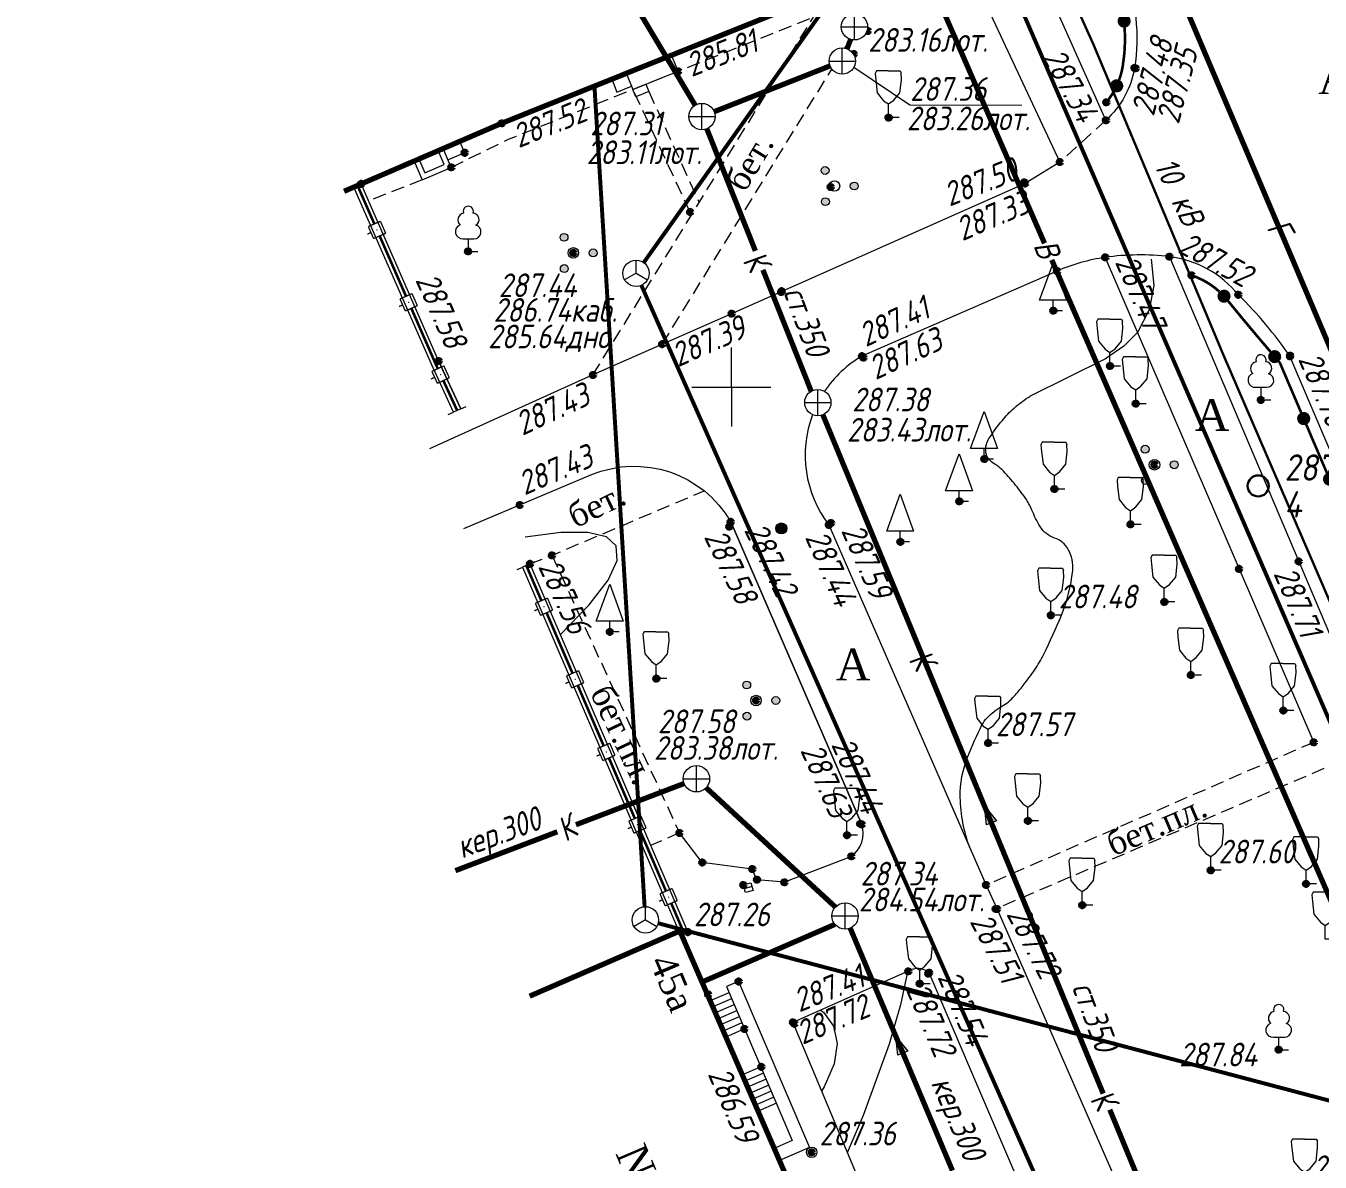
# Model space of a CAD drawing. Header units: metres. Extents: x 5186306 to 10384643, y 4966294 to 9938031.
# Drawn here: x 5192273.21 to 5192322.35, y 4969070.57 to 4969113.71 of the extents above; entities that cross this region are included whole.
import ezdxf

# ---------------------------------------------------------------- set-up
doc = ezdxf.new("R2010")
doc.units = ezdxf.units.M
doc.set_wipeout_variables(frame=1)
doc.linetypes.add('COMMUN', pattern=[6, 5, -1])
doc.linetypes.add('DASHED', pattern=[0.75, 0.5, -0.25])
for name, color, linetype, lineweight in [('51361800', 7, 'Continuous', 18), ('51361960', 7, 'Continuous', 18), ('71133100', 7, 'Continuous', 18), ('71133200', 7, 'Continuous', 18), ('71133800', 7, 'Continuous', 18), ('71211000', 7, 'Continuous', 18), ('82211000', 7, 'Continuous', 18), ('82212000', 7, 'Continuous', 18), ('Commun', 7, 'Continuous', 18), ('GEO_POINTS', 7, 'Continuous', 18), ('Grid', 7, 'Continuous', 18), ('Otm', 7, 'Continuous', 18), ('R_Поверхность9_CNT-MIN', 7, 'Continuous', 18), ('Sit', 7, 'Continuous', 18), ('Text', 7, 'Continuous', 18), ('Text_com', 7, 'Continuous', 18), ('Us_znak', 7, 'Continuous', 18)]:
    doc.layers.add(name, color=color, linetype=linetype, lineweight=lineweight)
doc.styles.add('eskd', font='ESKD1.shx', dxfattribs={"width": 1.2, "oblique": 15})
doc.styles.get("Standard").update_dxf_attribs({"font": 'txt.shx', "width": 0.85, "oblique": 10})
doc.styles.add('style1', font='TIMES.TTF', dxfattribs={"height": 1})
doc.linetypes.add('KABELww_500', pattern='A,0.0001,-0.4,[131,ltypeshp.shx,S=0.4,R=90,X=0.4,Y=-0.4],0.2,[131,ltypeshp.shx,S=0.2,R=90,X=0.4,Y=-0.2],3.6,[131,ltypeshp.shx,S=0.2,R=-90,X=-0.4,Y=0.2],0.2,[131,ltypeshp.shx,S=0.4,R=-90,X=-0.4,Y=0.4],-0.8,4,-0.4', length=9.6001)
doc.linetypes.add('ПОДЗ_ЛИНИИ_СВЯЗИ', pattern='A,4.8,-0.2,[133,ltypeshp.shx,S=0.2,R=0,X=-0.2,Y=0],-0.2,4.8,-2', length=12)

# ---------------------------------------------------------------- blocks, each defined once
blk = doc.blocks.new('71133100')
for p, q in [((-0.39, 0.96), (0.43, 0.96)), ((0, 0.96), (0, 0)), ((0, 0), (0.75, 0))]:
    blk.add_line(p, q)
for centre, radius, start, end in [((0.01, 3.04), 0.39, 339.52, 198.62), ((-0.439, 1.495), 0.538, 107.10582, 275.23057), ((-0.26, 2.38), 0.52, 101.09, 227.21), ((0.33, 2.4), 0.5, 301.87, 85.62), ((0.46, 1.48), 0.52, 267.04, 76.7)]:
    blk.add_arc(centre, radius, start, end)
at = {"style": 'eskd', "oblique": 14.99998}
blk.add_attdef('Z', (1.702, -0.173), '', height=2, dxfattribs=at)
blk = doc.blocks.new('71133200')
for p, q in [((-0.924145, 3.560442), (-1.024145, 3.360442)), ((-1.024145, 3.360442), (-0.977382, 2.864397)), ((-0.024145, 3.560442), (-0.924145, 3.560442)), ((-0.024145, 3.560442), (0.875855, 3.560442)), ((0.875855, 3.560442), (0.958164, 3.395824)), ((0.975974, 2.864397), (0.958164, 3.395824)), ((-0.977382, 2.864397), (-0.861899, 1.88241)), ((0.861899, 1.88241), (0.975974, 2.864397)), ((-0.861899, 1.88241), (-0.374616, 1.28565)), ((-0.374616, 1.28565), (0, 1.039723)), ((0, 1.039723), (0.401375, 1.321765)), ((0, 0), (0, 1.039723)), ((0.401375, 1.321765), (0.861899, 1.88241)), ((0.8, 0), (0, 0))]:
    blk.add_line(p, q)
at = {"style": 'eskd', "oblique": 14.99997778}
blk.add_attdef('Z', (1.873004, -0.239356), '', height=2, dxfattribs=at)
blk = doc.blocks.new('71211000')
at = {"linetype": 'Continuous'}
h = blk.add_hatch(color=256, dxfattribs=at)
h.paths.add_polyline_path([(-0.39, -1.19, 1), (-0.99, -1.19, 1)])
h.paths.add_polyline_path([(-0.41, 1.18, 1), (-1.01, 1.18, 1)])
h.paths.add_polyline_path([(1.8, 0, 1), (1.2, 0, 1)])
for centre, radius in [((-0.71, 1.18), 0.3), ((0, 0), 0.4), ((1.5, 0), 0.3), ((-0.69, -1.19), 0.3)]:
    blk.add_circle(centre, radius)
blk = doc.blocks.new('71133800')
blk.add_lwpolyline([(0.71, 0), (0, 0), (0, 0.8), (-1.03, 0.8), (0, 3.61), (1.01, 0.8), (-0.03, 0.8)])
at = {"style": 'eskd', "oblique": 15}
blk.add_attdef('Z', (1.573, -0.805), '', height=2, dxfattribs=at)
blk = doc.blocks.new('*U29')
at = {"layer": '82212000', "linetype": 'Continuous', "ltscale": 0.5}
for points in [[(5192292.891, 4969091.637, 1), (5192292.871, 4969091.683, 1)], [(5192294.074, 4969088.88, 1), (5192294.054, 4969088.926, 1)], [(5192295.257, 4969086.123, 1), (5192295.237, 4969086.169, 1)], [(5192296.44, 4969083.367, 1), (5192296.42, 4969083.413, 1)], [(5192297.623, 4969080.61, 1), (5192297.604, 4969080.656, 1)]]:
    blk.add_hatch(color=256, dxfattribs=at).paths.add_polyline_path(points, flags=0)
at = {"layer": '82212000', "ltscale": 0.5, "const_width": 0.1}
blk.add_lwpolyline([(5192292.782, 4969091.89), (5192292.209, 4969093.226)], dxfattribs=at)
at = {"layer": '82212000', "linetype": 'Continuous', "ltscale": 0.5}
for points, const_width in [([(5192292.553, 4969091.791), (5192293.012, 4969091.988)], 0.05), ([(5192292.75, 4969091.332), (5192292.553, 4969091.791)], 0.05), ([(5192293.012, 4969091.988), (5192293.209, 4969091.529)], 0.05), ([(5192292.651, 4969091.562), (5192292.513, 4969091.502)], 0.05), ([(5192293.209, 4969091.529), (5192292.75, 4969091.332)], 0.05), ([(5192293.965, 4969089.133), (5192292.98, 4969091.43)], 0.1), ([(5192293.736, 4969089.034), (5192294.195, 4969089.232)], 0.05), ([(5192293.933, 4969088.575), (5192293.736, 4969089.034)], 0.05), ([(5192294.195, 4969089.232), (5192294.392, 4969088.772)], 0.05), ([(5192293.834, 4969088.805), (5192293.696, 4969088.746)], 0.05), ([(5192294.392, 4969088.772), (5192293.933, 4969088.575)], 0.05), ([(5192295.149, 4969086.376), (5192294.163, 4969088.674)], 0.1), ([(5192294.919, 4969086.278), (5192295.378, 4969086.475)], 0.05), ([(5192295.378, 4969086.475), (5192295.576, 4969086.015)], 0.05), ([(5192295.017, 4969086.048), (5192294.88, 4969085.989)], 0.05), ([(5192295.116, 4969085.818), (5192294.919, 4969086.278)], 0.05), ([(5192295.576, 4969086.015), (5192295.116, 4969085.818)], 0.05), ([(5192296.332, 4969083.619), (5192295.346, 4969085.917)], 0.1), ([(5192296.102, 4969083.521), (5192296.561, 4969083.718)], 0.05), ([(5192296.299, 4969083.061), (5192296.102, 4969083.521)], 0.05), ([(5192296.561, 4969083.718), (5192296.759, 4969083.258)], 0.05), ([(5192296.201, 4969083.291), (5192296.063, 4969083.232)], 0.05), ([(5192296.759, 4969083.258), (5192296.299, 4969083.061)], 0.05), ([(5192297.515, 4969080.862), (5192296.529, 4969083.16)], 0.1), ([(5192297.285, 4969080.764), (5192297.745, 4969080.961)], 0.05), ([(5192297.745, 4969080.961), (5192297.942, 4969080.502)], 0.05), ([(5192297.384, 4969080.534), (5192297.246, 4969080.475)], 0.05), ([(5192297.482, 4969080.304), (5192297.285, 4969080.764)], 0.05), ([(5192297.942, 4969080.502), (5192297.482, 4969080.304)], 0.05)]:
    blk.add_lwpolyline(points, dxfattribs=dict(at, const_width=const_width))
at = {"layer": '82212000', "linetype": 'Continuous', "ltscale": 0.5, "flags": 128}
blk.add_lwpolyline([(5192298.205, 4969079.254, 0.1, 0.1, 0), (5192297.712, 4969080.403, 0, 0, 0)], format="xyseb", dxfattribs=at)
blk = doc.blocks.new('*U30')
at = {"layer": '82212000', "linetype": 'Continuous', "ltscale": 0.5}
for points in [[(5192286.55, 4969105.942, 1), (5192286.53, 4969105.988, 1)], [(5192287.753, 4969103.194, 1), (5192287.733, 4969103.239, 1)], [(5192288.965, 4969100.45, 1), (5192288.944, 4969100.495, 1)]]:
    blk.add_hatch(color=256, dxfattribs=at).paths.add_polyline_path(points, flags=0)
at = {"layer": '82212000', "ltscale": 0.5, "const_width": 0.1}
blk.add_lwpolyline([(5192286.439, 4969106.194), (5192285.801, 4969107.652)], dxfattribs=at)
at = {"layer": '82212000', "linetype": 'Continuous', "ltscale": 0.5}
for points, const_width in [([(5192286.21, 4969106.094), (5192286.668, 4969106.294)], 0.05), ([(5192286.411, 4969105.636), (5192286.21, 4969106.094)], 0.05), ([(5192286.668, 4969106.294), (5192286.869, 4969105.836)], 0.05), ([(5192286.311, 4969105.865), (5192286.173, 4969105.804)], 0.05), ([(5192286.869, 4969105.836), (5192286.411, 4969105.636)], 0.05), ([(5192287.642, 4969103.446), (5192286.64, 4969105.736)], 0.1), ([(5192287.514, 4969103.116), (5192287.376, 4969103.056)], 0.05), ([(5192287.413, 4969103.345), (5192287.871, 4969103.546)], 0.05), ([(5192287.614, 4969102.887), (5192287.413, 4969103.345)], 0.05), ([(5192288.072, 4969103.088), (5192287.614, 4969102.887)], 0.05), ([(5192287.871, 4969103.546), (5192288.072, 4969103.088)], 0.05), ([(5192288.623, 4969100.595), (5192289.077, 4969100.804)], 0.05), ([(5192289.077, 4969100.804), (5192289.286, 4969100.35)], 0.05), ([(5192288.728, 4969100.368), (5192288.592, 4969100.305)], 0.05), ([(5192288.833, 4969100.141), (5192288.623, 4969100.595)], 0.05), ([(5192289.286, 4969100.35), (5192288.833, 4969100.141)], 0.05)]:
    blk.add_lwpolyline(points, dxfattribs=dict(at, const_width=const_width))
blk.add_lwpolyline([(5192288.85, 4969100.699, 0.1, 0.1, 0), (5192288.744, 4969100.928, 0.1, 0.1, 0), (5192287.843, 4969102.988, 0, 0, 0)], format="xyseb", dxfattribs=at)
at = {"layer": '82212000', "linetype": 'Continuous', "ltscale": 0.5, "flags": 128}
blk.add_lwpolyline([(5192289.583, 4969099.111, 0.1, 0.1, 0), (5192289.059, 4969100.245, 0, 0, 0)], format="xyseb", dxfattribs=at)
blk = doc.blocks.new('*U35')
at = {"layer": '82211000', "linetype": 'Continuous', "ltscale": 0.5}
for points in [[(5192318.876, 4969103.266, 1), (5192318.535, 4969103.632, 1)], [(5192320.791, 4969100.965, 1), (5192320.465, 4969101.344, 1)], [(5192321.829, 4969098.573, 1), (5192321.632, 4969099.033, 1)], [(5192322.81, 4969096.273, 1), (5192322.614, 4969096.733, 1)], [(5192323.791, 4969093.974, 1), (5192323.595, 4969094.434, 1)], [(5192324.772, 4969091.675, 1), (5192324.576, 4969092.135, 1)], [(5192325.753, 4969089.375, 1), (5192325.557, 4969089.835, 1)], [(5192326.735, 4969087.076, 1), (5192326.538, 4969087.536, 1)], [(5192327.717, 4969084.777, 1), (5192327.52, 4969085.236, 1)], [(5192328.702, 4969082.479, 1), (5192328.505, 4969082.939, 1)], [(5192329.687, 4969080.182, 1), (5192329.49, 4969080.641, 1)], [(5192330.673, 4969077.884, 1), (5192330.476, 4969078.343, 1)], [(5192331.658, 4969075.586, 1), (5192331.461, 4969076.046, 1)], [(5192332.644, 4969073.289, 1), (5192332.447, 4969073.748, 1)], [(5192333.63, 4969070.992, 1), (5192333.433, 4969071.451, 1)], [(5192334.616, 4969068.694, 1), (5192334.419, 4969069.154, 1)], [(5192335.602, 4969066.397, 1), (5192335.405, 4969066.857, 1)], [(5192336.589, 4969064.1, 1), (5192336.391, 4969064.559, 1)], [(5192337.575, 4969061.803, 1), (5192337.378, 4969062.262, 1)]]:
    blk.add_hatch(color=256, dxfattribs=at).paths.add_polyline_path(points, flags=0)
at = {"layer": '82211000', "ltscale": 0.5, "const_width": 0.1}
blk.add_lwpolyline([(5192318.528, 4969103.624, 0.104596), (5192317.469, 4969104.242, 0.104596)], format="xyb", dxfattribs=at)
at = {"layer": '82211000', "linetype": 'Continuous', "ltscale": 0.5}
for points in [[(5192320.465, 4969101.344, 0.1, 0.1, -0.006177), (5192318.898, 4969103.219, 0.1, 0.1, 0.004219), (5192318.868, 4969103.259, 0, 0, 0)], [(5192321.632, 4969099.033, 0.1, 0.1, 0), (5192320.824, 4969100.927, 0.1, 0.1, -0.000126), (5192320.791, 4969100.965, 0, 0, 0)], [(5192327.52, 4969085.236, 0.1, 0.1, 0), (5192327.476, 4969085.338, 0.1, 0.1, 0), (5192326.735, 4969087.076, 0, 0, 0)], [(5192332.447, 4969073.748, 0.1, 0.1, 0), (5192331.9, 4969075.021, 0.1, 0.1, 0), (5192331.658, 4969075.586, 0, 0, 0)]]:
    blk.add_lwpolyline(points, format="xyseb", dxfattribs=at)
at = {"layer": '82211000', "linetype": 'Continuous', "ltscale": 0.5, "const_width": 0.1}
for points in [[(5192322.614, 4969096.733), (5192321.829, 4969098.573)], [(5192323.595, 4969094.434), (5192322.81, 4969096.273)], [(5192324.576, 4969092.135), (5192323.791, 4969093.974)], [(5192325.557, 4969089.835), (5192324.772, 4969091.675)], [(5192326.538, 4969087.536), (5192325.753, 4969089.375)], [(5192328.505, 4969082.939), (5192327.717, 4969084.777)], [(5192329.49, 4969080.641), (5192328.702, 4969082.479)], [(5192330.476, 4969078.343), (5192329.687, 4969080.182)], [(5192331.461, 4969076.046), (5192330.673, 4969077.884)], [(5192333.433, 4969071.451), (5192332.644, 4969073.289)], [(5192334.419, 4969069.154), (5192333.63, 4969070.992)], [(5192335.405, 4969066.857), (5192334.616, 4969068.694)], [(5192336.391, 4969064.559), (5192335.602, 4969066.397)], [(5192337.378, 4969062.262), (5192336.589, 4969064.1)]]:
    blk.add_lwpolyline(points, dxfattribs=at)
at = {"layer": '82211000', "linetype": 'Continuous', "ltscale": 0.5, "flags": 128}
blk.add_lwpolyline([(5192337.969, 4969060.884, 0.1, 0.1, 0), (5192337.575, 4969061.803, 0, 0, 0)], format="xyseb", dxfattribs=at)
blk = doc.blocks.new('*U36')
at = {"layer": '82211000', "linetype": 'Continuous', "ltscale": 0.5}
for points in [[(5192312.151, 4969121.11, 1), (5192312.346, 4969120.65, 1)], [(5192313.125, 4969118.808, 1), (5192313.32, 4969118.347, 1)], [(5192314.099, 4969116.505, 1), (5192314.294, 4969116.045, 1)], [(5192314.885, 4969114.14, 1), (5192314.938, 4969113.643, 1)], [(5192314.735, 4969111.661, 1), (5192314.524, 4969111.208, 1)]]:
    blk.add_hatch(color=256, dxfattribs=at).paths.add_polyline_path(points, flags=0)
at = {"layer": '82211000', "linetype": 'Continuous', "ltscale": 0.5, "flags": 128}
blk.add_lwpolyline([(5192311.762, 4969122.031, 0.1, 0.1, 0), (5192312.151, 4969121.11, 0, 0, 0)], format="xyseb", dxfattribs=at)
at = {"layer": '82211000', "linetype": 'Continuous', "ltscale": 0.5, "const_width": 0.1}
for points in [[(5192312.346, 4969120.65), (5192313.125, 4969118.808)], [(5192313.32, 4969118.347), (5192314.099, 4969116.505)]]:
    blk.add_lwpolyline(points, dxfattribs=at)
at = {"layer": '82211000', "linetype": 'Continuous', "ltscale": 0.5}
for points in [[(5192314.294, 4969116.045, 0.1, 0.1, 0), (5192314.45, 4969115.675, 0.1, 0.1, -0.063691), (5192314.88, 4969114.14, 0, 0, 0)], [(5192314.933, 4969113.643, 0.1, 0.1, -0.058102), (5192314.86, 4969112.19, 0.1, 0.1, -0.047329), (5192314.725, 4969111.666, 0, 0, 0)]]:
    blk.add_lwpolyline(points, format="xyseb", dxfattribs=at)
at = {"layer": '82211000', "ltscale": 0.5, "const_width": 0.1}
blk.add_lwpolyline([(5192314.515, 4969111.213, -0.042907), (5192314.234, 4969110.81, -0.042907)], format="xyb", dxfattribs=at)
blk = doc.blocks.new('51361800a')
at = {"style": 'eskd', "oblique": 15}
for tag, p in [('Z', (1.722, 1.4)), ('Z1', (1.722, -1)), ('Z2', (1.722, -3.4))]:
    blk.add_attdef(tag, p, '', height=2, dxfattribs=at)
at = {"color": 7}
blk.add_wipeout([(-0.098, 1), (-0.292, 0.962), (-0.474, 0.886), (-0.637, 0.777), (-0.777, 0.637), (-0.886, 0.474), (-0.962, 0.292), (-1, 0.098), (-1, -0.098), (-0.962, -0.292), (-0.886, -0.474), (-0.777, -0.637), (-0.637, -0.777), (-0.474, -0.886), (-0.292, -0.962), (-0.098, -1), (0.098, -1), (0.292, -0.962), (0.474, -0.886), (0.637, -0.777), (0.777, -0.637), (0.886, -0.474), (0.962, -0.292), (1, -0.098), (1, 0.098), (0.962, 0.292), (0.886, 0.474), (0.777, 0.637), (0.637, 0.777), (0.474, 0.886), (0.292, 0.962), (0.098, 1)], dxfattribs=at)
for p, q in [((0, -1), (0, 1)), ((-1, 0), (1, 0))]:
    blk.add_line(p, q)
blk.add_circle((0, 0), 1)
blk = doc.blocks.new('51361960a')
at = {"style": 'eskd', "oblique": 15}
for tag, p in [('Z', (1.722, 1.4)), ('Z1', (1.722, -1)), ('Z2', (1.722, -3.4))]:
    blk.add_attdef(tag, p, '', height=2, dxfattribs=at)
at = {"color": 7}
blk.add_wipeout([(-0.098, 1), (-0.292, 0.962), (-0.474, 0.886), (-0.637, 0.777), (-0.777, 0.637), (-0.886, 0.474), (-0.962, 0.292), (-1, 0.098), (-1, -0.098), (-0.962, -0.292), (-0.886, -0.474), (-0.777, -0.637), (-0.637, -0.777), (-0.474, -0.886), (-0.292, -0.962), (-0.098, -1), (0.098, -1), (0.292, -0.962), (0.474, -0.886), (0.637, -0.777), (0.777, -0.637), (0.886, -0.474), (0.962, -0.292), (1, -0.098), (1, 0.098), (0.962, 0.292), (0.886, 0.474), (0.777, 0.637), (0.637, 0.777), (0.474, 0.886), (0.292, 0.962), (0.098, 1)], dxfattribs=at)
blk.add_wipeout([(-0.098, 1), (-0.292, 0.962), (-0.474, 0.886), (-0.637, 0.777), (-0.777, 0.637), (-0.886, 0.474), (-0.962, 0.292), (-1, 0.098), (-1, -0.098), (-0.962, -0.292), (-0.886, -0.474), (-0.777, -0.637), (-0.637, -0.777), (-0.474, -0.886), (-0.292, -0.962), (-0.098, -1), (0.098, -1), (0.292, -0.962), (0.474, -0.886), (0.637, -0.777), (0.777, -0.637), (0.886, -0.474), (0.962, -0.292), (1, -0.098), (1, 0.098), (0.962, 0.292), (0.886, 0.474), (0.777, 0.637), (0.637, 0.777), (0.474, 0.886), (0.292, 0.962), (0.098, 1)], dxfattribs=at)
for q in [(0, 1), (-0.867, -0.498), (0.867, -0.498)]:
    blk.add_line((0, 0), q)
blk.add_circle((0, 0), 1)
blk = doc.blocks.new('GRID')
at = {"layer": 'Grid', "color": 104}
blk.add_line((-1.5, 0), (1.5, 0), dxfattribs=at)
for points in [[(0, 0), (0, 1.5)], [(0, 0), (0, -1.5)]]:
    blk.add_lwpolyline(points, dxfattribs=at)
blk = doc.blocks.new('KOVER')
at = {"layer": 'Us_znak', "lineweight": -2}
blk.add_hatch(color=0, dxfattribs=at).paths.add_polyline_path([(0.21, 0, 1), (-0.21, 0, 1)])
at = {"layer": 'Us_znak', "color": 0, "lineweight": -2}
blk.add_circle((0, 0), 0.21, dxfattribs=at)
blk = doc.blocks.new('A$C52264BE2')
at = {"layer": 'Sit'}
h = blk.add_hatch(color=32, dxfattribs=at)
h.dxf.hatch_style = 1
h.paths.add_polyline_path([(0, 0.374), (0.714, 0.443), (0.15, 0)])
at = {"layer": 'Sit', "color": 32, "elevation": 285.308}
blk.add_lwpolyline([(0, 0.374), (0.714, 0.443), (0.15, 0), (0, 0.374)], dxfattribs=at)

msp = doc.modelspace()

# ---------------------------------------------------------------- linework, layer by layer
at = {"linetype": 'Continuous', "lineweight": 30}
msp.add_line((5192320.002, 4969096.245), (5192320.002, 4969096.245), dxfattribs=at)
msp.add_line((5192320.002, 4969096.245), (5192320.002, 4969096.245), dxfattribs=at)
at = {"color": 192, "linetype": 'ПОДЗ_ЛИНИИ_СВЯЗИ', "lineweight": 60, "ltscale": 0.4, "const_width": 0.15, "flags": 128}
for points, elevation in [([(5192329.562, 4969071.503), (5192292.664, 4969156.736)], 290.074), ([(5192296.667, 4969104.725), (5192306.352, 4969118.347)], 287.444), ([(5192294.798, 4969111.406), (5192296.702, 4969080.27)], 287.444), ([(5192339.352, 4969007.237), (5192296.579, 4969103.86)], 290.481), ([(5192297.217, 4969079.642), (5192329.277, 4969071.172)], 287.444)]:
    msp.add_lwpolyline(points, dxfattribs=dict(at, elevation=elevation))
at = {"linetype": 'Continuous', "lineweight": 30}
msp.add_circle((5192320.002, 4969096.245), 0.4, dxfattribs=at)
at = {"layer": 'Commun', "color": 1, "linetype": 'KABELww_500', "lineweight": 30, "flags": 128}
for points in [[(5192313.741, 4969113.03), (5192273.206, 4969202.968)], [(5192313.741, 4969113.03), (5192318.688, 4969101.205), (5192326.535, 4969083.027), (5192337.274, 4969058.319), (5192355.261, 4969016.032), (5192359.208, 4969007.01), (5192365.761, 4968992.071), (5192384.47, 4968949.726), (5192398.816, 4968916.917), (5192412.72, 4968884.388), (5192424.626, 4968856.733), (5192424.626, 4968856.733)]]:
    msp.add_lwpolyline(points, dxfattribs=at)
at = {"layer": 'Commun', "color": 4, "linetype": 'COMMUN', "ltscale": 0.7, "const_width": 0.2, "elevation": 287.906, "flags": 128}
msp.add_lwpolyline([(5192293.291, 4969170.842), (5192329.917, 4969084.562)], dxfattribs=at)
at = {"layer": 'Commun', "color": 106, "linetype": 'COMMUN', "ltscale": 0.7, "const_width": 0.2, "elevation": 285.381, "flags": 128}
for points in [[(5192300.243, 4969132.189), (5192311.889, 4969105.457)], [(5192312.164, 4969104.826), (5192323.853, 4969077.999)]]:
    msp.add_lwpolyline(points, dxfattribs=at)
at = {"layer": 'Commun', "color": 32, "linetype": 'COMMUN', "ltscale": 0.7, "const_width": 0.2, "flags": 128}
for points, elevation in [([(5192287.015, 4969130.075), (5192298.622, 4969110.7)], 286.577), ([(5192304.524, 4969113.196), (5192304.389, 4969112.842)], 285.237), ([(5192303.743, 4969112.192), (5192299.344, 4969110.454)], 285.237), ([(5192299.064, 4969109.806), (5192300.909, 4969105.169)], 285.237), ([(5192301.194, 4969104.449), (5192303.028, 4969099.842)], 285.237), ([(5192303.471, 4969098.947), (5192314.116, 4969073.176)], 287.376), ([(5192294.093, 4969083.383), (5192298.203, 4969084.949)], 287.557), ([(5192299.038, 4969084.788), (5192303.947, 4969080.257)], 287.557), ([(5192289.516, 4969081.64), (5192293.388, 4969083.115)], 287.557), ([(5192303.927, 4969079.599), (5192298.882, 4969077.41)], 287.34), ([(5192304.509, 4969079.457), (5192308.391, 4969070.252)], 287.557), ([(5192314.368, 4969072.565), (5192318.117, 4969063.487)], 287.376)]:
    msp.add_lwpolyline(points, dxfattribs=dict(at, elevation=elevation))
at = {"layer": 'GEO_POINTS', "lineweight": 70}
for centre in [(5192305.179, 4969113.521, 287.256), (5192304.644, 4969112.64, 287.355), (5192297.974, 4969111.987, 285.811), (5192315.304, 4969112.115, 287.475), (5192315.349, 4969112.103, 287.35), (5192314.234, 4969110.81, 287.366), (5192291.274, 4969110.014, 287.519), (5192298.88, 4969110.27, 287.307), (5192305.966, 4969110.228, 286.27), (5192314.219, 4969110.128, 287.344), (5192289.869, 4969108.894, 287.526), (5192312.471, 4969108.541, 287.359), (5192289.359, 4969108.34, 288.099), (5192285.938, 4969107.712, 287.854), (5192303.766, 4969107.595, 287.395), (5192311.119, 4969107.771, 287.497), (5192311.152, 4969107.729, 287.331), (5192298.431, 4969106.642, 287.379), (5192289.999, 4969105.152, 287.522), (5192293.997, 4969105.093, 287.47), (5192314.194, 4969104.922, 287.471), (5192316.629, 4969104.948, 287.521), (5192296.37, 4969104.324, 287.444), (5192312.366, 4969104.403, 287.392), (5192317.469, 4969104.242, 287.528), (5192301.89, 4969103.606, 287.382), (5192301.905, 4969103.641, 287.55), (5192319.247, 4969103.503, 287.574), (5192300.005, 4969102.785, 287.388), (5192312.223, 4969102.898, 287.517), (5192297.369, 4969101.626, 287.391), (5192304.957, 4969101.172, 287.405), (5192305.008, 4969101.112, 287.631), (5192321.21, 4969101.169, 287.756), (5192321.216, 4969101.194, 287.611), (5192288.881, 4969100.989, 287.575), (5192314.375, 4969100.796, 287.607), (5192294.739, 4969100.458, 287.429), (5192303.281, 4969099.409, 287.376), (5192315.35, 4969099.368, 287.722), (5192320.103, 4969099.511, 287.726), (5192309.603, 4969097.265, 287.528), (5192316.065, 4969097.049, 287.61), (5192312.262, 4969096.126, 287.403), (5192291.964, 4969095.523, 287.432), (5192308.652, 4969095.658, 287.465), (5192299.917, 4969094.703, 287.584), (5192299.973, 4969094.88, 287.424), (5192303.698, 4969094.766, 287.435), (5192303.776, 4969094.837, 287.592), (5192315.153, 4969094.786, 287.591), (5192301.892, 4969094.631, 287.42), (5192306.417, 4969094.125, 287.513), (5192292.347, 4969093.285, 287.557), (5192293.182, 4969093.612, 287.56), (5192321.542, 4969093.376, 287.714), (5192319.275, 4969093.096, 287.672), (5192316.438, 4969091.843, 287.493), (5192312.13, 4969091.337, 287.482), (5192295.382, 4969090.708, 287.469), (5192297.145, 4969088.932, 286.643), (5192317.446, 4969089.066, 287.538), (5192300.934, 4969088.098, 287.413), (5192320.956, 4969087.72, 287.659), (5192309.747, 4969086.485, 287.574), (5192322.111, 4969086.51, 287.769), (5192298.67, 4969085.127, 287.579), (5192304.89, 4969083.416, 287.633), (5192304.948, 4969083.394, 287.435), (5192311.257, 4969083.53, 287.648), (5192298.027, 4969083.07, 287.329), (5192304.386, 4969082.988, 287.586), (5192298.891, 4969081.95, 286.225), (5192304.556, 4969082.18, 287.439), (5192300.79, 4969081.699, 287.289), (5192318.198, 4969081.653, 287.599), (5192300.448, 4969081.096, 287.189), (5192300.967, 4969081.294, 287.292), (5192302.01, 4969081.198, 287.256), (5192309.668, 4969081.092, 287.494), (5192321.821, 4969081.139, 287.645), (5192310.036, 4969080.185, 287.508), (5192310.085, 4969080.181, 287.716), (5192313.321, 4969080.33, 287.644), (5192304.315, 4969079.918, 287.34), (5192298.04, 4969079.35, 296.631), (5192298.343, 4969079.306, 287.261), (5192306.714, 4969077.818, 287.504), (5192307.476, 4969077.732, 287.722), (5192307.504, 4969077.763, 287.542), (5192300.27, 4969077.432, 287.261), (5192307.148, 4969077.346, 287.687), (5192299.115, 4969076.941, 287.326), (5192300.494, 4969075.628, 286.573), (5192302.335, 4969075.877, 287.406), (5192302.391, 4969075.822, 287.718), (5192320.779, 4969074.842, 287.844), (5192301.132, 4969074.192, 286.589), (5192303.044, 4969070.947, 287.361)]:
    msp.add_circle(centre, 0.06, dxfattribs=at)
at = {"layer": 'R_Поверхность9_CNT-MIN', "color": 32, "flags": 128}
for points, elevation in [([(5192315.941, 4969104.86), (5192316.037, 4969103.856), (5192315.863, 4969102.928), (5192315.418, 4969102.074), (5192314.904, 4969101.548), (5192314.201, 4969101.075), (5192311.344, 4969099.653)], 287.5), ([(5192293.501, 4969090.595), (5192294.595, 4969091.731), (5192295.313, 4969092.673), (5192295.655, 4969093.419), (5192295.621, 4969093.97), (5192295.25, 4969094.308), (5192294.551, 4969094.477), (5192293.525, 4969094.476), (5192292.172, 4969094.306)], 287.5), ([(5192306.687, 4969077.806), (5192306.686, 4969077.8), (5192306.423, 4969076.55), (5192305.986, 4969075.052), (5192305.003, 4969072.34), (5192304.4, 4969070.932)], 287.5), ([(5192303.386, 4969076.343), (5192303.493, 4969076.272), (5192303.88, 4969075.732), (5192304.015, 4969075.078), (5192303.896, 4969074.311), (5192303.522, 4969073.431), (5192303.422, 4969073.273)], 287)]:
    msp.add_lwpolyline(points, dxfattribs=dict(at, elevation=elevation))
at = {"layer": 'R_Поверхность9_CNT-MIN', "color": 32}
msp.add_lwpolyline([(5192309.049, 4969082.51, -0.082761), (5192308.689, 4969084.417, -0.101767), (5192308.975, 4969085.975, -0.019706), (5192309.514, 4969087.171, -0.077814), (5192309.708, 4969087.443, -0.066748), (5192310.261, 4969087.876, 0.076515), (5192310.738, 4969088.264, 0.018595), (5192311.079, 4969088.672, 0.013667), (5192311.507, 4969089.255, 0.037323), (5192311.859, 4969089.855, 0.015944), (5192312.53, 4969091.337, 0.072507), (5192312.958, 4969093.028, 0.155752), (5192312.789, 4969093.838, 0.184325), (5192312.273, 4969094.265, -0.174819), (5192311.722, 4969094.704, -0.04328), (5192311.408, 4969095.33, 0.058718), (5192311.162, 4969095.785, 0.019005), (5192310.732, 4969096.349, 0.019993), (5192310.284, 4969096.851, 0.066333), (5192310.002, 4969097.074, -0.080265), (5192309.774, 4969097.265, -0.137238), (5192309.664, 4969097.498, -0.10791), (5192309.679, 4969097.823, -0.081239), (5192309.777, 4969098.041, -0.022894), (5192310.276, 4969098.722, -0.044133), (5192310.732, 4969099.197, -0.038092), (5192311.344, 4969099.653)], format="xyb", dxfattribs=at)
at = {"layer": 'Sit', "flags": 128}
for points, elevation in [([(5192314.219, 4969110.128), (5192309.306, 4969121.147), (5192312.176, 4969122.207)], 287.366), ([(5192306.639, 4969121.008), (5192312.471, 4969108.541)], 287.195), ([(5192297.974, 4969111.987), (5192297.728, 4969112.6), (5192296.019, 4969111.891), (5192296.257, 4969111.299), (5192297.974, 4969111.987)], 285.811), ([(5192304.652, 4969112.139), (5192306.77, 4969110.719), (5192311.025, 4969110.706)], 285.237), ([(5192296.019, 4969111.891), (5192295.465, 4969111.662), (5192295.651, 4969111.197), (5192296.208, 4969111.421)], 285.811), ([(5192287.949, 4969108.58), (5192287.949, 4969108.58), (5192288.258, 4969107.865), (5192289.359, 4969108.34), (5192289.051, 4969109.055), (5192289.051, 4969109.055)], 288.099), ([(5192289.869, 4969108.894), (5192289.682, 4969109.327)], 287.526), ([(5192288.133, 4969108.659), (5192288.362, 4969108.128), (5192289.096, 4969108.445), (5192288.867, 4969108.976)], 288.099), ([(5192312.471, 4969108.541), (5192311.152, 4969107.729), (5192300.005, 4969102.785), (5192294.739, 4969100.458), (5192288.531, 4969097.649)], 285.237), ([(5192289.869, 4969108.894), (5192289.238, 4969108.621)], 287.526), ([(5192289.447, 4969099.048), (5192288.608, 4969100.866), (5192285.664, 4969107.592)], 287.575), ([(5192289.72, 4969099.173), (5192288.881, 4969100.989), (5192285.938, 4969107.712)], 287.575), ([(5192314.194, 4969104.922), (5192319.275, 4969093.096), (5192322.111, 4969086.51)], 287.405), ([(5192316.629, 4969104.948), (5192321.542, 4969093.376), (5192326.939, 4969080.664), (5192331.893, 4969069.051), (5192336.001, 4969059.563), (5192336.001, 4969059.563)], 287.405), ([(5192288.881, 4969100.989), (5192289.72, 4969099.173)], 287.575), ([(5192289.72, 4969099.173), (5192289.447, 4969099.048)], 287.575), ([(5192289.72, 4969099.173), (5192289.926, 4969099.264)], 287.575), ([(5192289.241, 4969098.957), (5192289.447, 4969099.048)], 287.575), ([(5192303.698, 4969094.766), (5192309.668, 4969081.092), (5192310.085, 4969080.181), (5192314.684, 4969069.67), (5192319.87, 4969057.735)], 287.435), ([(5192292.347, 4969093.285), (5192292.071, 4969093.167)], 287.557), ([(5192292.345, 4969093.289), (5192292.551, 4969093.38)], 287.557), ([(5192292.347, 4969093.285), (5192298.343, 4969079.306)], 287.557), ([(5192291.866, 4969093.072), (5192292.073, 4969093.163)], 287.557), ([(5192292.071, 4969093.167), (5192298.067, 4969079.188)], 287.557), ([(5192304.556, 4969082.18), (5192304.556, 4969082.18), (5192302.01, 4969081.198), (5192300.967, 4969081.294), (5192300.79, 4969081.699), (5192298.891, 4969081.95), (5192298.027, 4969083.07)], 287.424), ([(5192300.448, 4969081.096), (5192300.736, 4969081.178), (5192300.818, 4969080.889), (5192300.53, 4969080.807), (5192300.448, 4969081.096)], 287.189), ([(5192300.777, 4969081.034), (5192300.489, 4969080.952)], 287.189), ([(5192298.343, 4969079.306), (5192298.067, 4969079.203)], 287.557), ([(5192300.27, 4969077.432), (5192299.81, 4969077.236)], 287.261), ([(5192299.81, 4969077.236), (5192302.31, 4969071.392), (5192301.624, 4969071.094)], 287.261), ([(5192300.27, 4969077.432), (5192302.965, 4969071.131), (5192301.823, 4969070.635)], 287.261), ([(5192299.897, 4969077.004), (5192299.191, 4969076.698)], 286.573), ([(5192299.996, 4969076.775), (5192299.291, 4969076.469)], 286.573), ([(5192300.096, 4969076.546), (5192299.39, 4969076.239)], 286.573), ([(5192300.195, 4969076.316), (5192299.49, 4969076.01)], 286.573), ([(5192300.295, 4969076.087), (5192299.589, 4969075.781)], 286.573), ([(5192300.394, 4969075.858), (5192299.689, 4969075.551)], 286.573), ([(5192300.494, 4969075.628), (5192299.789, 4969075.322)], 286.573), ([(5192301.115, 4969074.185), (5192300.414, 4969073.881)], 286.589), ([(5192301.214, 4969073.956), (5192300.514, 4969073.651)], 286.589), ([(5192301.314, 4969073.726), (5192300.613, 4969073.422)], 286.589), ([(5192301.414, 4969073.497), (5192300.713, 4969073.193)], 286.589), ([(5192301.513, 4969073.268), (5192300.812, 4969072.963)], 286.589), ([(5192301.613, 4969073.038), (5192300.912, 4969072.734)], 286.589), ([(5192301.712, 4969072.809), (5192301.011, 4969072.505)], 286.589)]:
    msp.add_lwpolyline(points, dxfattribs=dict(at, elevation=elevation))
for points, elevation in [([(5192312.176, 4969122.207), (5192314.864, 4969115.85, -0.142476), (5192315.304, 4969112.115, -0.168539), (5192314.219, 4969110.128)], 285.237), ([(5192338.577, 4969060.674), (5192332.314, 4969075.199), (5192327.89, 4969085.515), (5192321.21, 4969101.169, 0.047662), (5192319.247, 4969103.503, 0.193913), (5192316.629, 4969104.948, 0.065939), (5192314.194, 4969104.922, 0.067327), (5192312.366, 4969104.403), (5192304.957, 4969101.172)], 287.405), ([(5192304.957, 4969101.172, 0.113517), (5192303.536, 4969099.84, 0.113517)], 287.405), ([(5192303.077, 4969098.951, 0.259788), (5192303.698, 4969094.766)], 287.405), ([(5192289.837, 4969094.626), (5192294.664, 4969096.663, -0.378268), (5192299.973, 4969094.88, 5.134255)], 287.432), ([(5192304.556, 4969082.18, 0.323615), (5192304.948, 4969083.394, 1.172736)], 287.424), ([(5192313.064, 4969064.782), (5192307.504, 4969077.763, 0.335756), (5192306.714, 4969077.818), (5192302.335, 4969075.877), (5192305.163, 4969069.103), (5192304.676, 4969068.559), (5192305.017, 4969067.733)], 287.669)]:
    msp.add_lwpolyline(points, format="xyb", dxfattribs=dict(at, elevation=elevation))
at = {"layer": 'Sit', "const_width": 0.2, "elevation": 287.854, "flags": 128}
msp.add_lwpolyline([(5192298.278, 4969120.387), (5192299.364, 4969120.869), (5192302.233, 4969114.404), (5192291.274, 4969110.014), (5192285.288, 4969107.431)], dxfattribs=at)
at = {"layer": 'Sit', "linetype": 'DASHED', "flags": 128}
for points, elevation in [([(5192289.359, 4969108.34), (5192291.528, 4969109.405), (5192303.114, 4969114.046), (5192299.967, 4969121.137)], 287.854), ([(5192294.739, 4969100.458), (5192303.114, 4969114.046)], 285.237), ([(5192304.303, 4969112.867), (5192304.509, 4969113.202)], 285.237), ([(5192297.372, 4969101.622), (5192303.811, 4969112.07)], 285.237), ([(5192298.431, 4969106.642), (5192296.257, 4969111.299)], 287.379), ([(5192296.863, 4969111.218), (5192298.774, 4969107.005)], 285.811), ([(5192314.219, 4969110.128), (5192312.471, 4969108.541)], 285.237), ([(5192288.258, 4969107.865), (5192286.22, 4969107.069)], 288.099), ([(5192292.345, 4969093.289), (5192293.182, 4969093.612), (5192298.964, 4969096.059)], 287.557), ([(5192293.182, 4969093.612), (5192298.027, 4969083.07)], 287.56), ([(5192322.111, 4969086.51), (5192309.668, 4969081.092)], 287.769), ([(5192322.501, 4969085.514), (5192310.036, 4969080.185)], 287.788), ([(5192298.027, 4969083.07), (5192296.93, 4969082.599)], 287.329)]:
    msp.add_lwpolyline(points, dxfattribs=dict(at, elevation=elevation))
at = {"layer": 'Sit', "flags": 128}
for points, elevation in [([(5192296.257, 4969111.299), (5192296.751, 4969111.498), (5192296.863, 4969111.218), (5192296.368, 4969111.02)], 285.811), ([(5192299.973, 4969094.88), (5192304.948, 4969083.394)], 287.424)]:
    msp.add_lwpolyline(points, close=True, dxfattribs=dict(at, elevation=elevation))
at = {"layer": 'Sit', "const_width": 0.2, "flags": 128}
msp.add_lwpolyline([(5192292.336, 4969076.874), (5192298.04, 4969079.35), (5192329.123, 4969007.735), (5192324.198, 4969005.598)], dxfattribs=at)
at = {"layer": 'Sit'}
msp.add_circle((5192303.044, 4969070.947, 287.261), 0.2, dxfattribs=at)

# ---------------------------------------------------------------- block references
at = {"layer": '71133100', "color": 7, "xscale": 0.5, "yscale": 0.5, "zscale": 0.5}
for p in [(5192289.999, 4969105.152, 287.522), (5192320.103, 4969099.511, 287.726), (5192320.779, 4969074.842, 287.844)]:
    msp.add_blockref('71133100', p, dxfattribs=at)
at = {"layer": '71133200', "color": 7, "xscale": 0.5, "yscale": 0.5, "zscale": 0.5}
for p in [(5192305.966, 4969110.228, 286.27), (5192314.375, 4969100.796, 287.607), (5192315.35, 4969099.368, 287.722), (5192312.262, 4969096.126, 287.403), (5192315.153, 4969094.786, 287.591), (5192316.438, 4969091.843, 287.493), (5192312.13, 4969091.337, 287.482), (5192317.446, 4969089.066, 287.538), (5192297.145, 4969088.932, 286.643), (5192320.956, 4969087.72, 287.659), (5192309.747, 4969086.485, 287.574), (5192311.257, 4969083.53, 287.648), (5192304.386, 4969082.988, 287.586), (5192318.198, 4969081.653, 287.599), (5192321.821, 4969081.139, 287.645), (5192313.321, 4969080.33, 287.644), (5192322.551, 4969079.041, 287.624), (5192307.148, 4969077.346, 287.687), (5192321.77, 4969069.67, 287.645)]:
    msp.add_blockref('71133200', p, dxfattribs=at)
at = {"layer": '71133800', "color": 7, "xscale": 0.5, "yscale": 0.5, "zscale": 0.5}
for p in [(5192312.216, 4969102.898, 287.517), (5192309.596, 4969097.265, 287.528), (5192308.645, 4969095.658, 287.465), (5192306.41, 4969094.125, 287.513), (5192295.382, 4969090.708, 287.469)]:
    msp.add_blockref('71133800', p, dxfattribs=at)
at = {"layer": '71211000', "color": 7, "xscale": 0.5, "yscale": 0.5, "zscale": 0.5}
for p in [(5192303.912, 4969107.632, 287.395), (5192293.997, 4969105.093, 287.47), (5192316.065, 4969097.049, 287.61), (5192300.934, 4969088.098, 287.413)]:
    msp.add_blockref('71211000', p, dxfattribs=at)
at = {"layer": '82211000', "color": 7}
for name in ['*U36', '*U35']:
    msp.add_blockref(name, (0, 0), dxfattribs=at)
at = {"layer": '82212000', "color": 7}
for name in ['*U30', '*U29']:
    msp.add_blockref(name, (0, 0), dxfattribs=at)
at = {"layer": 'Grid', "color": 7, "linetype": 'Continuous'}
msp.add_blockref('GRID', (5192300, 4969100), dxfattribs=at)
at = {"layer": 'Sit', "color": 7, "linetype": 'Continuous'}
msp.add_blockref('KOVER', (5192301.892, 4969094.631, 287.42), dxfattribs=at)
at = {"layer": 'Sit', "color": 7}
for p, rotation in [((5192310.065, 4969083.387, -285.308), 90.77304654820546), ((5192306.698, 4969074.637, -285.308), 90.62847981321924)]:
    msp.add_blockref('A$C52264BE2', p, dxfattribs=dict(at, rotation=rotation))

# ---------------------------------------------------------------- texts
at = {"lineweight": 30, "char_height": 1, "attachment_point": 4}
for s, insert in [('287.66', (5192321.002, 4969096.945)), ('4', (5192321.002, 4969095.545))]:
    msp.add_mtext(s, dxfattribs=dict(at, insert=insert))
at = {"layer": 'Otm', "oblique": 13, "width": 0.8}
for s, rotation, p in [('285.81', 21.096, (5192298.483, 4969111.763, 285.811)), ('287.48', 75.1458, (5192316.033, 4969110.251, 287.475)), ('287.35', 75.1458, (5192316.983, 4969109.949, 287.35)), ('287.34', 298.4377, (5192311.786, 4969112.532, 287.344)), ('287.52', 21.8318, (5192291.915, 4969109.061, 287.519)), ('287.50', 21.3546, (5192308.276, 4969106.844, 287.497)), ('287.33', 23.1144, (5192308.762, 4969105.528, 287.331)), ('287.52', 331.293, (5192316.905, 4969105.142, 287.521)), ('287.47', 293.2479, (5192314.552, 4969104.749, 287.471)), ('287.58', 293.7625, (5192287.982, 4969104.073, 287.575)), ('287.41', 24.8035, (5192305.1, 4969101.507, 287.405)), ('287.39', 23.789, (5192297.972, 4969100.746, 287.444)), ('287.63', 24.8035, (5192305.469, 4969100.255, 287.631)), ('287.76', 293.0341, (5192321.507, 4969101.064, 287.756)), ('287.43', 24.8991, (5192292.059, 4969098.141, 287.429)), ('287.43', 22.8814, (5192292.139, 4969095.88, 287.432)), ('287.58', 295.6631, (5192298.94, 4969094.317, 287.584)), ('287.42', 295.6631, (5192300.465, 4969094.571, 287.424)), ('287.44', 293.5854, (5192302.779, 4969094.303, 287.435)), ('287.59', 293.5854, (5192304.152, 4969094.552, 287.592)), ('287.56', 294.6831, (5192292.644, 4969093.191, 287.557)), ('287.71', 293.0041, (5192320.571, 4969092.923, 287.714)), ('287.44', 293.9754, (5192303.774, 4969086.428, 287.435)), ('287.63', 293.9754, (5192302.602, 4969086.207, 287.633)), ('287.72', 297.5061, (5192310.424, 4969079.994, 287.716)), ('287.51', 297.5061, (5192309.033, 4969079.713, 287.508)), ('287.41', 21.7118, (5192302.57, 4969076.249, 287.406)), ('287.54', 292.8895, (5192307.813, 4969077.609, 287.542)), ('287.72', 292.8895, (5192306.611, 4969077.131, 287.722)), ('287.72', 22.9319, (5192302.694, 4969075.017, 287.669)), ('286.59', 293.1598, (5192299.089, 4969073.919, 286.589))]:
    msp.add_text(s, height=0.9, rotation=rotation, dxfattribs=at).set_placement(p)
for s, p in [('287.36', (5192306.785, 4969110.865, 287.355)), ('283.26лот.', (5192306.662, 4969109.747, 287.355)), ('287.48', (5192312.43, 4969091.597, 287.482)), ('287.57', (5192310.047, 4969086.745, 287.574)), ('287.60', (5192318.498, 4969081.913, 287.599)), ('287.26', (5192298.574, 4969079.528, 287.261)), ('287.84', (5192317.006, 4969074.206, 287.844)), ('287.36', (5192303.344, 4969071.207, 287.361)), ('287.64', (5192322.07, 4969069.93, 287.645))]:
    msp.add_text(s, height=0.9, dxfattribs=at).set_placement(p)
at = {"layer": 'Text', "style": 'style1'}
for p in [(5192322.277, 4969111.12), (5192317.597, 4969098.336), (5192303.967, 4969088.864)]:
    msp.add_text('А', height=1.2, dxfattribs=at).set_placement(p)
for s, rotation, p in [('бет.', 58.9333, (5192300.5, 4969107.353, -287.343)), ('бет.', 25.7778, (5192294.072, 4969094.625, -572.58)), ('бет.пл.', 295.3526, (5192294.611, 4969088.403, -860.137)), ('бет.пл.', 23.1462, (5192314.498, 4969082.174))]:
    msp.add_text(s, height=0.9, rotation=rotation, dxfattribs=at).set_placement(p)
at = {"layer": 'Text', "color": 7, "style": 'style1'}
for s, height, p in [('45а', 1, (5192296.868, 4969078.184, -285.654)), ('№ 45А', 1.2, (5192295.58, 4969070.913, -285.654))]:
    msp.add_text(s, height=height, rotation=293.168, dxfattribs=at).set_placement(p)
at = {"layer": 'Text_com', "oblique": 13, "width": 0.8}
for s, p in [('283.16лот.', (5192305.193, 4969112.729, 287.256)), ('287.31', (5192294.636, 4969109.556, 287.307)), ('283.11лот.', (5192294.5, 4969108.462, 287.307)), ('287.44', (5192291.164, 4969103.413, 287.444)), ('286.74каб.', (5192290.968, 4969102.477, 287.444)), ('285.64дно', (5192290.759, 4969101.47, 287.444)), ('287.38', (5192304.583, 4969099.076, 287.376)), ('283.43лот.', (5192304.388, 4969097.929, 287.376)), ('287.58', (5192297.204, 4969086.858, 287.579)), ('283.38лот.', (5192297.058, 4969085.847, 287.579)), ('287.34', (5192304.902, 4969081.075, 287.34)), ('284.54лот.', (5192304.839, 4969080.093, 287.34))]:
    msp.add_text(s, height=0.9, dxfattribs=at).set_placement(p)
at = {"layer": 'Text_com', "color": 1, "oblique": 13, "width": 0.8}
msp.add_text('10 кВ ', height=0.9, rotation=295.6548, dxfattribs=at).set_placement((5192316.033, 4969108.415, 568.007))
at = {"layer": 'Text_com', "oblique": 13, "width": 0.8}
for s, rotation, p in [('Г', 299.6276, (5192320.299, 4969106.051, 282.238)), ('В', 290.4382, (5192311.459, 4969105.381, 282.899)), ('К', 302.9686, (5192300.4, 4969104.796, 287.746)), ('ст.350', 290.4517, (5192301.96, 4969103.608, 565.049)), ('К', 302.9686, (5192306.704, 4969089.654, 287.746)), ('кер.300', 20.3953, (5192289.763, 4969082.093, 1139.197)), ('К', 30.2952, (5192293.704, 4969082.715, 0.077)), ('ст.350', 290.4517, (5192312.915, 4969077.214, 567.188)), ('кер.300', 293.0806, (5192307.565, 4969073.584, 1139.197)), ('К', 302.9686, (5192313.589, 4969072.958, 287.746))]:
    msp.add_text(s, height=0.9, rotation=rotation, dxfattribs=at).set_placement(p)

# ---------------------------------------------------------------- next in the draw order: block references
at = {"layer": '51361800', "color": 7, "xscale": 0.5, "yscale": 0.5, "zscale": 0.5}
for p in [(5192304.67, 4969113.677, 285.237), (5192304.208, 4969112.376, 285.237), (5192298.879, 4969110.27, 285.237), (5192303.28, 4969099.409, 287.376), (5192298.67, 4969085.127, 287.579), (5192304.315, 4969079.918, 287.34)]:
    msp.add_blockref('51361800a', p, dxfattribs=at)
at = {"layer": '51361960', "color": 7, "xscale": 0.5, "yscale": 0.5, "zscale": 0.5}
for p in [(5192296.377, 4969104.318, 287.444), (5192296.733, 4969079.77, 287.444)]:
    msp.add_blockref('51361960a', p, dxfattribs=at)

doc.saveas('drawing.dxf')
